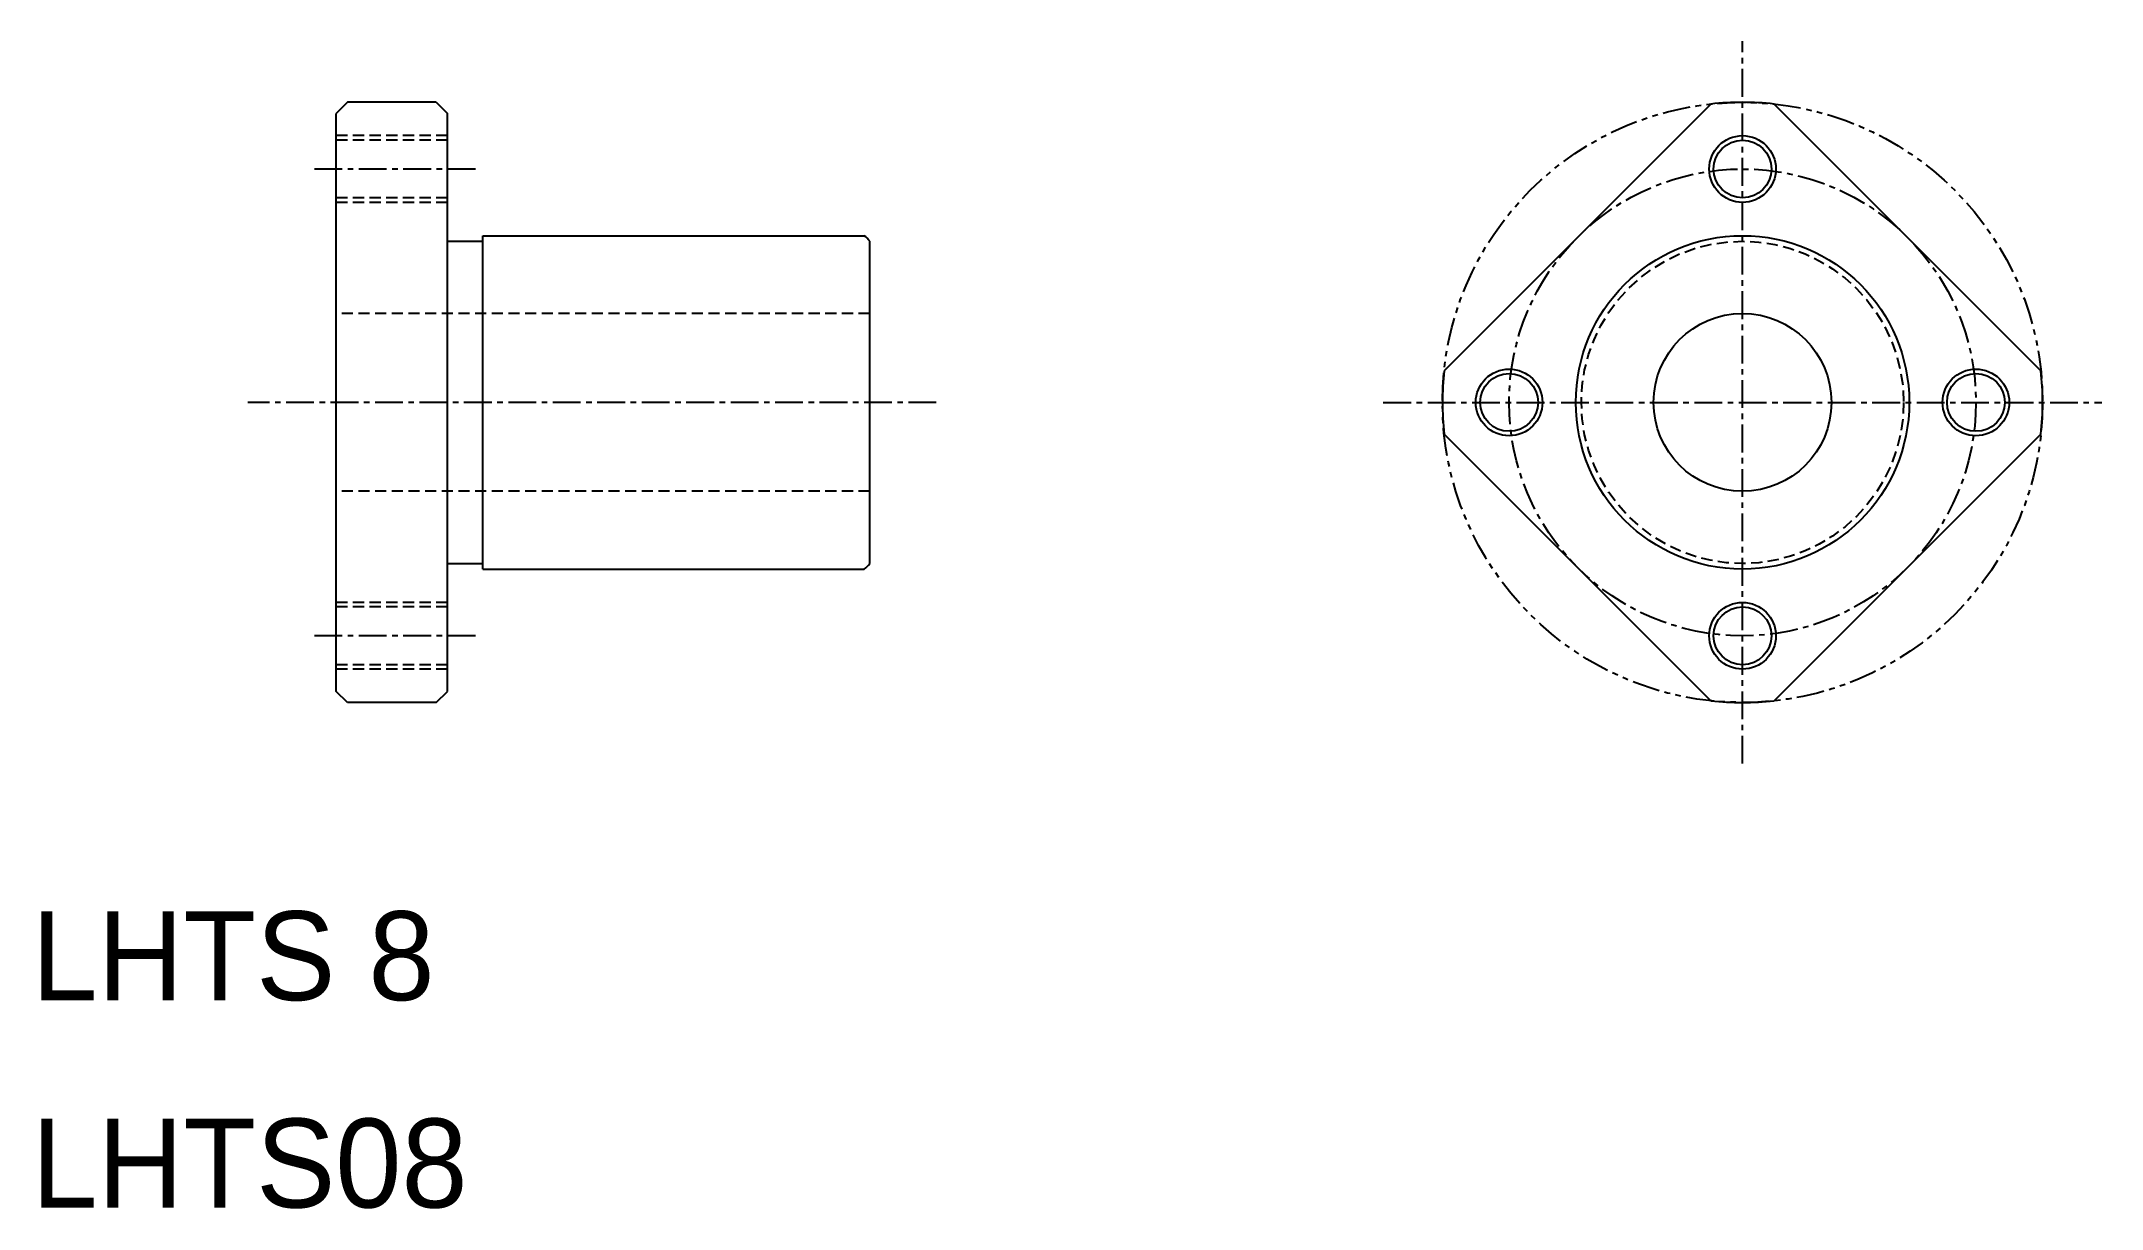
# Model space of a CAD drawing. Extents: x 56.2 to 148.9, y 76.9 to 129.4.
import ezdxf

# ---------------------------------------------------------------- set-up
doc = ezdxf.new("R2010")
doc.units = 0
for name, pattern in [('CENTER', [2, 1.25, -0.25, 0.25, -0.25]), ('DASHED', [0.75, 0.5, -0.25]), ('PHANTOM', [2.5, 1.25, -0.25, 0.25, -0.25, 0.25, -0.25])]:
    doc.linetypes.add(name, pattern=pattern)
doc.layers.get('0').update_dxf_attribs({"linetype": 'CONTINUOUS'})
doc.layers.add('CENTER', color=1, linetype='CENTER')

msp = doc.modelspace()

# ---------------------------------------------------------------- linework, layer by layer
at = {"color": 7, "linetype": 'CONTINUOUS'}
for p, q in [((69.991, 126.659), (69.491, 126.159)), ((69.491, 100.159), (69.491, 126.159)), ((73.991, 126.659), (69.991, 126.659)), ((73.991, 126.659), (74.491, 126.159)), ((74.491, 100.159), (74.491, 126.159)), ((131.333, 126.583), (119.333, 114.583)), ((146.182, 114.583), (134.182, 126.583)), ((76.091, 120.659), (93.238, 120.659)), ((76.091, 105.659), (76.091, 120.659)), ((74.491, 120.409), (76.091, 120.409)), ((93.491, 105.911), (93.491, 120.406)), ((131.333, 99.734), (119.333, 111.734)), ((146.182, 111.734), (134.182, 99.734)), ((74.491, 105.909), (76.091, 105.909)), ((76.091, 105.659), (93.238, 105.659)), ((78.866, 105.659), (78.866, 105.659)), ((83.241, 105.659), (83.241, 105.659)), ((69.991, 99.659), (69.491, 100.159)), ((73.991, 99.659), (74.491, 100.159)), ((73.991, 99.659), (69.991, 99.659))]:
    msp.add_line(p, q, dxfattribs=at)
at = {"color": 3, "linetype": 'DASHED'}
for p, q in [((74.491, 125.159), (69.491, 125.159)), ((74.491, 124.959), (69.491, 124.959)), ((74.491, 122.359), (69.491, 122.359)), ((74.491, 122.159), (69.491, 122.159)), ((93.491, 117.159), (69.491, 117.159)), ((93.491, 109.159), (69.491, 109.159)), ((74.491, 104.159), (69.491, 104.159)), ((74.491, 103.959), (69.491, 103.959)), ((74.491, 101.359), (69.491, 101.359)), ((74.491, 101.159), (69.491, 101.159))]:
    msp.add_line(p, q, dxfattribs=at)
at = {"color": 3, "linetype": 'PHANTOM'}
msp.add_circle((132.758, 113.159), 13.5, dxfattribs=at)
at = {"color": 3, "linetype": 'CONTINUOUS'}
for centre in [(132.758, 123.659), (122.258, 113.159), (143.258, 113.159), (132.758, 102.659)]:
    msp.add_circle(centre, 1.5, dxfattribs=at)
at = {"color": 7, "linetype": 'CONTINUOUS'}
for centre, radius in [((132.758, 123.659), 1.3), ((132.758, 113.159), 7.5), ((132.758, 113.159), 4), ((122.258, 113.159), 1.3), ((143.258, 113.159), 1.3), ((132.758, 102.659), 1.3)]:
    msp.add_circle(centre, radius, dxfattribs=at)
at = {"color": 3, "linetype": 'DASHED'}
msp.add_circle((132.758, 113.159), 7.25, dxfattribs=at)
at = {"color": 7, "linetype": 'CONTINUOUS'}
for centre, radius, start, end in [((132.758, 113.159), 13.5, 83.94244, 96.05756), ((92.741, 119.909), 0.9, 33.55731, 56.44269), ((132.758, 113.159), 13.5, 173.94244, 186.05756), ((132.758, 113.159), 13.5, 353.94244, 6.05756), ((92.741, 106.409), 0.9, 303.55731, 326.44269), ((132.758, 113.159), 13.5, 263.94244, 276.05756)]:
    msp.add_arc(centre, radius, start, end, dxfattribs=at)
at = {"layer": 'CENTER', "color": 1, "linetype": 'CENTER'}
for p, q in [((132.758, 96.909), (132.758, 129.409)), ((75.756, 123.659), (68.457, 123.659)), ((96.487, 113.159), (65.507, 113.159)), ((116.594, 113.159), (148.921, 113.159)), ((75.756, 102.659), (68.457, 102.659))]:
    msp.add_line(p, q, dxfattribs=at)
msp.add_circle((132.758, 113.159), 10.5, dxfattribs=at)

# ---------------------------------------------------------------- texts
at = {"color": 7, "linetype": 'CONTINUOUS'}
for s, p in [('LHTS 8', (55.779, 86.265)), ('LHTS08', (55.779, 76.936))]:
    msp.add_text(s, height=4, dxfattribs=at).set_placement(p)

doc.saveas('drawing.dxf')
